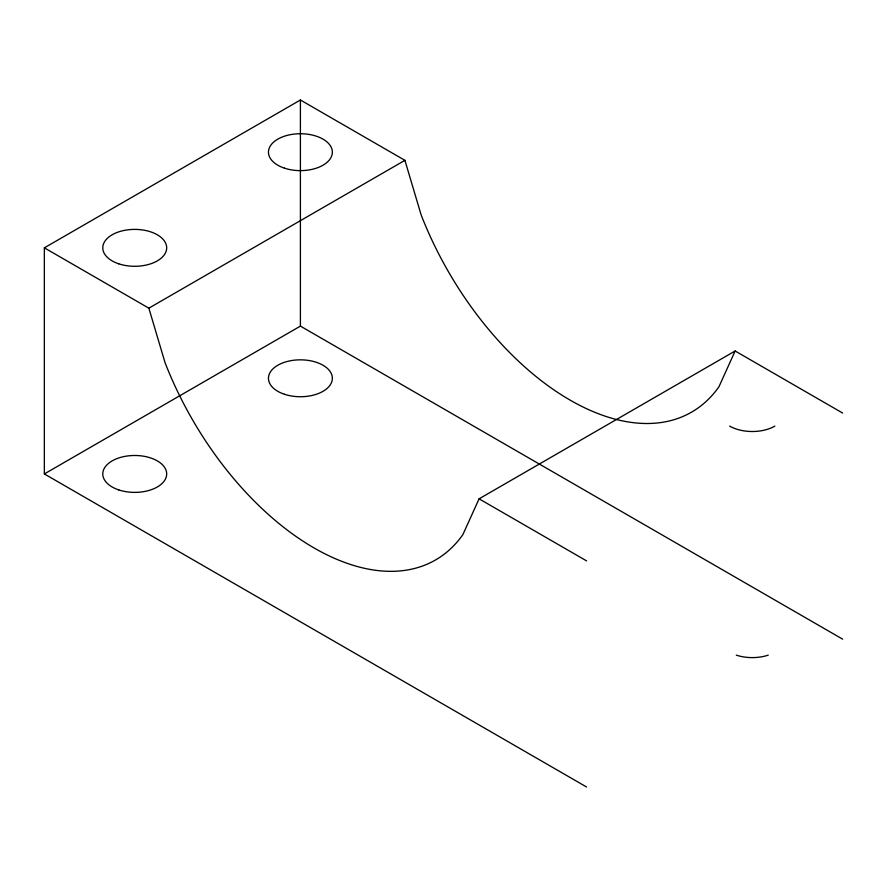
<?xml version="1.0" encoding="UTF-8"?>
<svg xmlns="http://www.w3.org/2000/svg" width="887" height="887" viewBox="0 0 887 887"><rect width="100%" height="100%" fill="white"/><g stroke="black" fill="none" stroke-linecap="round" stroke-linejoin="round"><path stroke-width="1.33" d="M842.65 413.065L735.135 350.986L479.08 498.827L462.881 534.606A243.193 140.401 60 0 1 165.049 362.65L148.85 308.166L44.35 247.839L44.35 473.935L586.595 787.002M735.135 350.986L718.947 386.765A243.193 140.401 60 0 1 421.103 214.809L404.915 160.336L300.405 99.998L44.35 247.839M148.85 308.166L404.915 160.336M44.35 473.935L300.405 326.106L842.65 639.161M479.08 498.827L586.595 560.894M300.405 99.998L300.405 326.106M768.253 655.138A31.954 18.45 0 0 1 736.299 655.138M774.872 426.104A31.954 18.45 0 0 1 729.679 426.104M284.428 394.26A31.954 18.45 0 0 0 332.359 378.283A31.954 18.45 0 0 0 284.428 362.306A31.954 18.45 0 0 0 284.428 394.26M118.747 489.912A31.954 18.45 0 0 0 166.678 473.935A31.954 18.45 0 0 0 118.747 457.958A31.954 18.45 0 0 0 118.747 489.912M118.747 263.816A31.954 18.45 0 0 0 166.678 247.839A31.954 18.45 0 0 0 118.747 231.862A31.954 18.45 0 0 0 118.747 263.816M284.428 168.153A31.954 18.45 0 0 0 332.359 152.176A31.954 18.45 0 0 0 284.428 136.199A31.954 18.45 0 0 0 284.428 168.153"/></g></svg>
